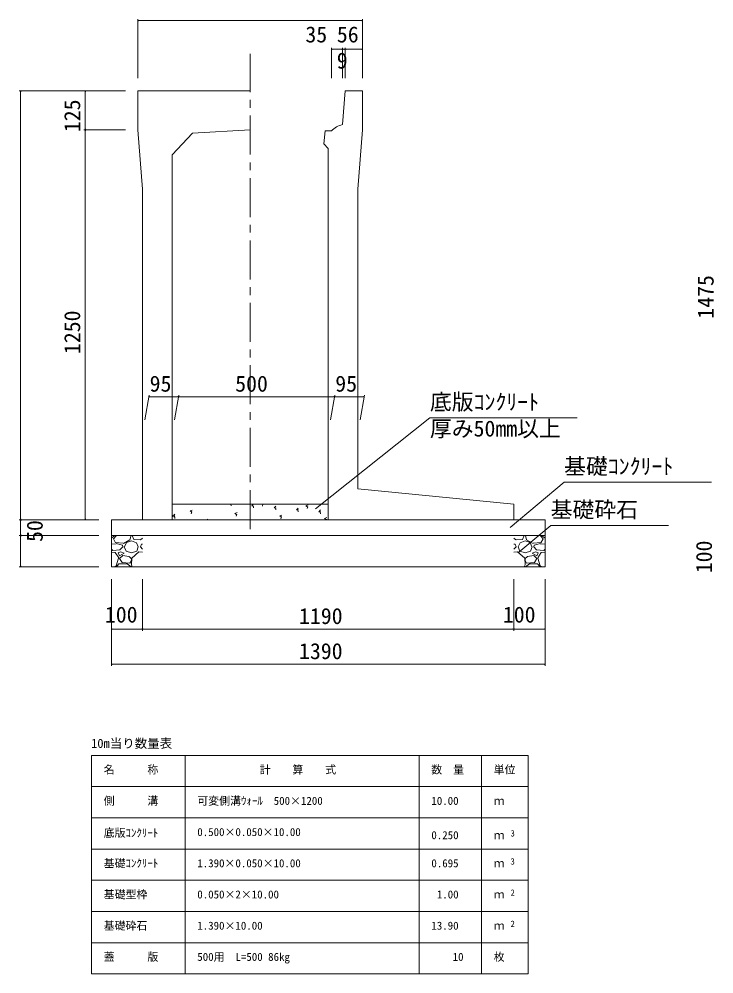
# Model space of a CAD drawing. Units: millimetres on the paper, scale 1:20. Extents: x 0 to 841, y 0 to 594.
# Drawn here: x 202.6 to 313.9, y 183.1 to 336 of the extents above; entities that cross this region are included whole.
import ezdxf
from ezdxf.enums import TextEntityAlignment as Align

# ---------------------------------------------------------------- set-up
doc = ezdxf.new("R2010")
doc.units = ezdxf.units.MM
doc.linetypes.add('USER1', pattern=[10, 6.25, -1.25, 1.25, -1.25])
for name, color, linetype, lineweight in [('D-STR-DIM（寸法）', 7, 'Continuous', 18), ('D-STR-HTXT（旗揚げ）', 4, 'Continuous', 18), ('D-STR-STRn（構造物）', 5, 'Continuous', 18), ('D-STR（構造物外形線）', 1, 'Continuous', 18)]:
    doc.layers.add(name, color=color, linetype=linetype, lineweight=lineweight)
doc.layers.add('D-STR-TXT（文字）', color=7, linetype='Continuous')
doc.styles.add('ＭＳ ゴシック', font='')
doc.styles.get('ＭＳ ゴシック').set_extended_font_data('MS Gothic')

msp = doc.modelspace()

# ---------------------------------------------------------------- linework, layer by layer
at = {"layer": 'D-STR-DIM（寸法）'}
for p, q in [((221.628, 326.541), (221.628, 336.03)), ((221.628, 335.78), (221.778, 335.805)), ((221.628, 335.78), (221.648, 335.78)), ((221.778, 335.755), (221.628, 335.78)), ((221.648, 335.78), (257.608, 335.78)), ((257.478, 335.805), (257.628, 335.78)), ((257.628, 335.78), (257.478, 335.755)), ((257.628, 335.78), (257.608, 335.78)), ((257.628, 326.541), (257.628, 336.03)), ((252.648, 326.541), (252.648, 331.447)), ((252.648, 331.197), (252.798, 331.222)), ((252.648, 331.197), (252.668, 331.197)), ((252.798, 331.172), (252.648, 331.197)), ((252.668, 331.197), (254.377, 331.197)), ((254.247, 331.222), (254.397, 331.197)), ((254.397, 331.197), (254.247, 331.172)), ((254.397, 331.197), (254.377, 331.197)), ((254.397, 326.541), (254.397, 331.447)), ((254.397, 326.541), (254.397, 331.447)), ((254.397, 331.197), (254.547, 331.222)), ((254.397, 331.197), (254.417, 331.197)), ((254.547, 331.172), (254.397, 331.197)), ((254.808, 331.197), (254.417, 331.197)), ((254.678, 331.222), (254.828, 331.197)), ((254.828, 331.197), (254.678, 331.172)), ((254.828, 331.197), (254.808, 331.197)), ((254.828, 326.541), (254.828, 331.447)), ((254.828, 326.541), (254.828, 331.447)), ((254.828, 331.197), (254.978, 331.222)), ((254.828, 331.197), (254.848, 331.197)), ((254.978, 331.172), (254.828, 331.197)), ((254.848, 331.197), (257.608, 331.197)), ((257.478, 331.222), (257.628, 331.197)), ((257.628, 331.197), (257.478, 331.172)), ((257.628, 331.197), (257.608, 331.197)), ((257.628, 326.541), (257.628, 331.447)), ((219.628, 324.541), (202.581, 324.541)), ((202.806, 324.391), (202.831, 324.541)), ((202.831, 324.541), (202.831, 324.521)), ((202.831, 324.541), (202.856, 324.391)), ((202.831, 324.521), (202.831, 255.811)), ((219.628, 324.541), (212.942, 324.541)), ((213.167, 324.391), (213.192, 324.541)), ((213.192, 324.541), (213.192, 324.521)), ((213.192, 324.541), (213.217, 324.391)), ((213.192, 324.521), (213.192, 318.311)), ((219.628, 318.291), (212.942, 318.291)), ((219.628, 318.291), (212.942, 318.291)), ((213.192, 318.291), (213.167, 318.441)), ((213.167, 318.141), (213.192, 318.291)), ((213.217, 318.441), (213.192, 318.291)), ((213.192, 318.291), (213.192, 318.311)), ((213.192, 318.291), (213.192, 318.271)), ((213.192, 318.291), (213.217, 318.141)), ((213.192, 318.271), (213.192, 255.811)), ((222.73, 271.8), (223.43, 275.767)), ((223.386, 275.517), (223.536, 275.542)), ((223.386, 275.517), (223.406, 275.517)), ((223.536, 275.492), (223.386, 275.517)), ((223.406, 275.517), (228.116, 275.517)), ((227.481, 271.8), (228.18, 275.767)), ((227.481, 271.8), (228.18, 275.767)), ((227.986, 275.542), (228.136, 275.517)), ((228.136, 275.517), (227.986, 275.492)), ((228.136, 275.517), (228.116, 275.517)), ((228.136, 275.517), (228.286, 275.542)), ((228.136, 275.517), (228.156, 275.517)), ((228.286, 275.492), (228.136, 275.517)), ((253.116, 275.517), (228.156, 275.517)), ((252.48, 271.8), (253.18, 275.767)), ((252.48, 271.8), (253.18, 275.767)), ((252.986, 275.542), (253.136, 275.517)), ((253.136, 275.517), (252.986, 275.492)), ((253.136, 275.517), (253.116, 275.517)), ((253.136, 275.517), (253.286, 275.542)), ((253.136, 275.517), (253.156, 275.517)), ((253.286, 275.492), (253.136, 275.517)), ((257.866, 275.517), (253.156, 275.517)), ((257.23, 271.8), (257.93, 275.767)), ((257.736, 275.542), (257.886, 275.517)), ((257.886, 275.517), (257.736, 275.492)), ((257.886, 275.517), (257.866, 275.517)), ((215.378, 255.791), (202.581, 255.791)), ((215.378, 255.791), (202.581, 255.791)), ((202.831, 255.791), (202.806, 255.941)), ((202.806, 255.641), (202.831, 255.791)), ((202.856, 255.941), (202.831, 255.791)), ((202.831, 255.791), (202.831, 255.811)), ((202.831, 255.791), (202.831, 255.771)), ((202.831, 255.791), (202.856, 255.641)), ((202.831, 255.771), (202.831, 253.311)), ((215.378, 255.791), (212.942, 255.791)), ((213.192, 255.791), (213.167, 255.941)), ((213.217, 255.941), (213.192, 255.791)), ((213.192, 255.791), (213.192, 255.811)), ((215.378, 253.291), (202.581, 253.291)), ((215.378, 253.291), (202.581, 253.291)), ((202.831, 253.291), (202.806, 253.441)), ((202.806, 253.141), (202.831, 253.291)), ((202.856, 253.441), (202.831, 253.291)), ((202.831, 253.291), (202.831, 253.311)), ((202.831, 253.291), (202.831, 253.271)), ((202.831, 253.291), (202.856, 253.141)), ((202.831, 253.271), (202.831, 248.311)), ((215.378, 248.291), (202.581, 248.291)), ((202.831, 248.291), (202.806, 248.441)), ((202.856, 248.441), (202.831, 248.291)), ((202.831, 248.291), (202.831, 248.311)), ((217.378, 246.291), (217.378, 232.418)), ((217.378, 246.291), (217.378, 238.041)), ((222.378, 246.291), (222.378, 238.041)), ((222.378, 246.291), (222.378, 238.041)), ((281.878, 246.291), (281.878, 238.041)), ((281.878, 246.291), (281.878, 238.041)), ((286.878, 246.291), (286.878, 238.041)), ((286.878, 246.291), (286.878, 232.418)), ((217.378, 238.291), (217.528, 238.316)), ((217.378, 238.291), (217.398, 238.291)), ((217.528, 238.266), (217.378, 238.291)), ((217.398, 238.291), (222.358, 238.291)), ((222.228, 238.316), (222.378, 238.291)), ((222.378, 238.291), (222.228, 238.266)), ((222.378, 238.291), (222.358, 238.291)), ((222.378, 238.291), (222.528, 238.316)), ((222.378, 238.291), (222.398, 238.291)), ((222.528, 238.266), (222.378, 238.291)), ((222.398, 238.291), (281.858, 238.291)), ((281.728, 238.316), (281.878, 238.291)), ((281.878, 238.291), (281.728, 238.266)), ((281.878, 238.291), (281.858, 238.291)), ((281.878, 238.291), (282.028, 238.316)), ((281.878, 238.291), (281.898, 238.291)), ((282.028, 238.266), (281.878, 238.291)), ((281.898, 238.291), (286.858, 238.291)), ((286.728, 238.316), (286.878, 238.291)), ((286.878, 238.291), (286.728, 238.266)), ((286.878, 238.291), (286.858, 238.291)), ((217.378, 232.668), (217.528, 232.693)), ((217.378, 232.668), (217.398, 232.668)), ((217.528, 232.643), (217.378, 232.668)), ((217.398, 232.668), (286.858, 232.668)), ((286.728, 232.693), (286.878, 232.668)), ((286.878, 232.668), (286.728, 232.643)), ((286.878, 232.668), (286.858, 232.668))]:
    msp.add_line(p, q, dxfattribs=at)
at = {"layer": 'D-STR-DIM（寸法）', "linetype": 'USER1'}
msp.add_line((239.628, 254.32), (239.628, 330.488), dxfattribs=at)
at = {"layer": 'D-STR-HTXT（旗揚げ）'}
for p, q in [((250.072, 257.556), (268.422, 272.151)), ((292.02, 272.151), (268.422, 272.151)), ((281.285, 254.56), (289.93, 261.824)), ((313.528, 261.824), (289.93, 261.824)), ((282.696, 250.631), (287.78, 254.893)), ((306.643, 254.893), (287.78, 254.893)), ((214.18, 218.056), (284.18, 218.056)), ((214.18, 183.056), (214.18, 218.056)), ((229.18, 183.056), (229.18, 218.056)), ((266.68, 183.056), (266.68, 218.056)), ((276.68, 202.056), (276.68, 218.056)), ((276.68, 183.056), (276.68, 218.056)), ((284.18, 183.056), (284.18, 218.056)), ((214.18, 213.056), (284.18, 213.056)), ((214.18, 208.056), (284.18, 208.056)), ((214.18, 203.056), (284.18, 203.056)), ((214.18, 198.056), (284.18, 198.056)), ((214.18, 193.056), (284.18, 193.056)), ((214.18, 188.056), (284.18, 188.056)), ((214.18, 183.056), (284.18, 183.056))]:
    msp.add_line(p, q, dxfattribs=at)
at = {"layer": 'D-STR-STRn（構造物）', "color": 7}
for p, q in [((227.128, 258.291), (252.128, 258.291)), ((229.974, 257.237), (230.325, 257.371)), ((229.975, 257.237), (230.223, 257.069)), ((230.183, 256.792), (230.285, 257.094)), ((236.555, 258.047), (236.51, 258.291)), ((239.881, 258.037), (240.095, 258.291)), ((239.881, 258.037), (240.18, 258.011)), ((240.141, 257.733), (240.083, 258.046)), ((241.57, 258.004), (241.666, 258.291)), ((241.595, 258.291), (241.61, 258.281)), ((243.468, 257.723), (243.709, 258.011)), ((243.468, 257.723), (243.767, 257.697)), ((243.727, 257.419), (243.67, 257.733)), ((247.054, 257.409), (247.295, 257.697)), ((247.054, 257.41), (247.353, 257.383)), ((247.314, 257.105), (247.256, 257.419)), ((248.547, 258.049), (248.897, 258.183)), ((248.547, 258.049), (248.796, 257.881)), ((248.756, 257.604), (248.857, 257.906)), ((250.64, 257.096), (250.881, 257.383)), ((250.64, 257.096), (250.939, 257.07)), ((250.9, 256.792), (250.842, 257.105)), ((227.128, 256.322), (227.515, 256.725)), ((227.128, 256.319), (227.57, 256.25)), ((227.527, 256.028), (227.472, 256.503)), ((232.749, 255.791), (232.851, 255.898)), ((237.16, 256.836), (237.51, 256.971)), ((237.16, 256.836), (237.409, 256.669)), ((237.369, 256.392), (237.47, 256.694)), ((244.346, 256.436), (244.696, 256.57)), ((244.346, 256.436), (244.595, 256.268)), ((244.555, 255.991), (244.656, 256.293)), ((251.531, 256.035), (251.881, 256.17)), ((251.531, 256.036), (251.78, 255.868)), ((251.808, 255.791), (251.842, 255.893))]:
    msp.add_line(p, q, dxfattribs=at)
at = {"layer": 'D-STR-STRn（構造物）'}
for p, q in [((217.378, 255.791), (217.378, 248.291)), ((217.378, 255.791), (286.878, 255.791)), ((286.878, 255.791), (286.878, 248.291)), ((217.378, 253.291), (286.878, 253.291)), ((217.378, 252.856), (217.941, 253.291)), ((217.687, 252.739), (218.183, 253.291)), ((218.046, 252.136), (217.696, 252.736)), ((220.339, 252.585), (219.289, 252.035)), ((219.787, 252.189), (220.587, 252.439)), ((220.538, 253.289), (220.338, 252.589)), ((220.585, 252.439), (221.385, 252.139)), ((220.709, 253.291), (220.978, 252.651)), ((220.984, 252.636), (222.034, 252.586)), ((222.037, 252.593), (222.378, 252.856)), ((282.219, 252.593), (281.878, 252.856)), ((283.272, 252.636), (282.222, 252.586)), ((283.671, 252.439), (282.871, 252.139)), ((283.547, 253.291), (283.277, 252.651)), ((284.469, 252.189), (283.669, 252.439)), ((283.717, 253.289), (283.917, 252.589)), ((283.917, 252.585), (284.967, 252.035)), ((286.569, 252.739), (286.072, 253.291)), ((286.209, 252.136), (286.559, 252.736)), ((286.878, 252.856), (286.315, 253.291)), ((218.141, 251.983), (217.378, 251.903)), ((217.585, 250.905), (217.378, 251.131)), ((218.733, 250.992), (217.583, 250.892)), ((219.283, 252.049), (218.033, 252.149)), ((219.135, 251.742), (218.135, 251.992)), ((219.187, 251.489), (218.737, 250.989)), ((219.187, 251.486), (219.137, 251.736)), ((219.432, 251.49), (219.732, 250.79)), ((219.485, 251.489), (219.785, 252.189)), ((221.387, 252.137), (221.687, 251.487)), ((221.435, 250.791), (221.685, 251.491)), ((222.378, 251.131), (222.035, 251.505)), ((222.036, 251.49), (222.186, 251.89)), ((222.378, 251.903), (222.191, 251.883)), ((281.878, 251.903), (282.065, 251.883)), ((281.878, 251.131), (282.221, 251.505)), ((282.22, 251.49), (282.07, 251.89)), ((282.868, 252.137), (282.568, 251.487)), ((282.821, 250.791), (282.571, 251.491)), ((284.77, 251.489), (284.47, 252.189)), ((284.824, 251.49), (284.524, 250.79)), ((284.972, 252.049), (286.222, 252.149)), ((285.069, 251.486), (285.119, 251.736)), ((285.069, 251.489), (285.519, 250.989)), ((285.121, 251.742), (286.121, 251.992)), ((285.523, 250.992), (286.673, 250.892)), ((286.115, 251.983), (286.878, 251.903)), ((286.671, 250.905), (286.878, 251.131)), ((217.988, 250.584), (217.378, 250.635)), ((218.548, 249.692), (217.998, 250.592)), ((218.137, 248.437), (218.537, 249.687)), ((218.485, 250.539), (218.685, 250.039)), ((218.836, 250.687), (218.486, 250.537)), ((218.685, 250.04), (219.435, 250.49)), ((218.685, 249.591), (219.085, 248.991)), ((219.186, 250.089), (218.686, 249.589)), ((219.438, 250.49), (218.838, 250.69)), ((220.192, 249.942), (219.192, 250.092)), ((219.733, 250.785), (220.583, 250.535)), ((220.597, 249.578), (220.197, 249.928)), ((220.634, 249.641), (220.584, 248.591)), ((220.587, 249.289), (220.587, 249.589)), ((220.589, 250.536), (221.439, 250.786)), ((221.788, 250.689), (220.638, 249.639)), ((222.378, 250.635), (221.788, 250.684)), ((281.878, 250.635), (282.468, 250.684)), ((282.468, 250.689), (283.618, 249.639)), ((283.666, 250.536), (282.816, 250.786)), ((283.621, 249.641), (283.671, 248.591)), ((283.659, 249.578), (284.059, 249.928)), ((283.669, 249.289), (283.669, 249.589)), ((284.523, 250.785), (283.673, 250.535)), ((284.063, 249.942), (285.063, 250.092)), ((284.818, 250.49), (285.418, 250.69)), ((285.571, 250.04), (284.821, 250.49)), ((285.069, 250.089), (285.569, 249.589)), ((285.571, 249.591), (285.171, 248.991)), ((285.42, 250.687), (285.77, 250.537)), ((285.771, 250.539), (285.571, 250.039)), ((285.708, 249.692), (286.258, 250.592)), ((286.119, 248.437), (285.719, 249.687)), ((286.268, 250.584), (286.878, 250.635)), ((217.378, 248.291), (250.878, 248.291)), ((217.378, 248.291), (286.878, 248.291)), ((217.941, 248.291), (218.137, 248.443)), ((218.183, 248.291), (218.587, 248.739)), ((218.587, 248.739), (219.887, 248.739)), ((219.088, 248.987), (220.338, 248.837)), ((219.885, 248.75), (220.535, 248.3)), ((220.338, 248.84), (220.588, 249.29)), ((220.578, 248.6), (220.709, 248.291)), ((283.677, 248.6), (283.547, 248.291)), ((283.918, 248.84), (283.668, 249.29)), ((284.371, 248.75), (283.721, 248.3)), ((285.168, 248.987), (283.918, 248.837)), ((285.669, 248.739), (284.369, 248.739)), ((286.072, 248.291), (285.669, 248.739)), ((286.315, 248.291), (286.119, 248.443))]:
    msp.add_line(p, q, dxfattribs=at)
at = {"layer": 'D-STR（構造物外形線）'}
for p, q in [((221.628, 318.291), (221.628, 324.541)), ((221.628, 324.541), (239.628, 324.541)), ((254.828, 324.541), (254.397, 319.128)), ((254.828, 324.541), (257.628, 324.541)), ((254.828, 324.541), (257.628, 324.541)), ((257.628, 318.291), (257.628, 324.541)), ((257.628, 318.291), (257.628, 324.541)), ((221.628, 318.291), (222.378, 308.791)), ((230.372, 317.736), (239.628, 318.291)), ((256.878, 308.791), (257.628, 318.291)), ((227.128, 314.291), (230.372, 317.736)), ((251.648, 318.141), (251.423, 316.039)), ((251.648, 318.141), (252.648, 318.141)), ((251.423, 316.039), (252.128, 315.291)), ((252.128, 255.791), (252.128, 315.291)), ((227.128, 255.791), (227.128, 314.291)), ((222.378, 255.791), (222.378, 308.791)), ((256.878, 260.791), (256.878, 308.791)), ((256.878, 260.791), (281.878, 258.291)), ((281.878, 255.791), (281.878, 258.291)), ((222.378, 255.791), (227.128, 255.791)), ((252.128, 255.791), (256.878, 255.791)), ((281.878, 255.791), (252.128, 255.791))]:
    msp.add_line(p, q, dxfattribs=at)
msp.add_arc((255.425, 315.262), 4, 104.89471, 133.9699, dxfattribs=at)

# ---------------------------------------------------------------- texts
at = {"layer": 'D-STR-DIM（寸法）', "style": 'ＭＳ ゴシック'}
for s, p in [('35', (248.467, 331.522)), ('56', (253.51, 331.522)), ('9', (253.497, 327.326)), ('95', (223.505, 275.567)), ('500', (237.216, 275.567)), ('95', (253.255, 275.567)), ('100', (216.333, 238.57)), ('100', (280.114, 238.57)), ('1190', (247.446, 238.341)), ('1390', (247.446, 232.718))]:
    msp.add_text(s, height=2.566, dxfattribs=at).set_placement(p, align=Align.BOTTOM_LEFT)
for s, p in [('125', (213.142, 317.916)), ('1475', (314.666, 288.029)), ('1250', (213.142, 282.36)), ('50', (207.137, 252.258)), ('100', (314.391, 247.247))]:
    msp.add_text(s, height=2.566, rotation=90, dxfattribs=at).set_placement(p, align=Align.BOTTOM_LEFT)
at = {"layer": 'D-STR-TXT（文字）', "style": 'ＭＳ ゴシック'}
for s, height, p in [('底版ｺﾝｸﾘｰﾄ', 2.566, (268.422, 272.651)), ('厚み50mm以上', 2.566, (268.422, 268.379)), ('基礎ｺﾝｸﾘｰﾄ', 2.566, (289.93, 262.324)), ('基礎砕石', 2.566, (287.78, 255.393)), ('10m当り数量表', 1.466, (214.125, 218.818)), ('名\u3000\u3000\u3000称', 1.283, (216.141, 214.757)), ('計\u3000\u3000算\u3000\u3000式', 1.283, (241.145, 214.757)), ('数\u3000量', 1.283, (268.641, 214.757)), ('単位', 1.283, (278.641, 214.757)), ('側\u3000\u3000\u3000溝', 1.283, (216.141, 209.757)), ('可変側溝ｳｫｰﾙ\u3000500×1200', 1.283, (231.141, 209.757)), ('10.00', 1.283, (268.655, 209.757)), ('ｍ', 1.283, (278.641, 209.757)), ('底版ｺﾝｸﾘｰﾄ', 1.283, (216.141, 204.625)), ('0.500×0.050×10.00', 1.283, (231.141, 204.757)), ('0.250', 1.283, (268.655, 204.257)), ('ｍ', 1.283, (278.641, 204.257)), ('3', 1.026, (281.342, 204.76)), ('基礎ｺﾝｸﾘｰﾄ', 1.283, (216.141, 199.757)), ('1.390×0.050×10.00', 1.283, (231.141, 199.757)), ('0.695', 1.283, (268.655, 199.757)), ('ｍ', 1.283, (278.641, 199.757)), ('3', 1.026, (281.342, 200.26)), ('基礎型枠', 1.283, (216.141, 194.757)), ('0.050×2×10.00', 1.283, (231.141, 194.757)), (' 1.00', 1.283, (268.655, 194.757)), ('ｍ', 1.283, (278.641, 194.757)), ('2', 1.026, (281.342, 195.26)), ('基礎砕石', 1.283, (216.141, 189.757)), ('1.390×10.00', 1.283, (231.141, 189.757)), ('13.90', 1.283, (268.655, 189.757)), ('2', 1.026, (281.342, 190.26)), ('ｍ', 1.283, (278.641, 189.757)), ('蓋\u3000\u3000\u3000版', 1.283, (216.141, 184.757)), ('500用\u3000L=500 86kg', 1.283, (231.141, 184.757)), ('10', 1.283, (272.066, 184.757)), ('枚', 1.283, (278.641, 184.757))]:
    msp.add_text(s, height=height, dxfattribs=at).set_placement(p, align=Align.BOTTOM_LEFT)

doc.saveas('drawing.dxf')
